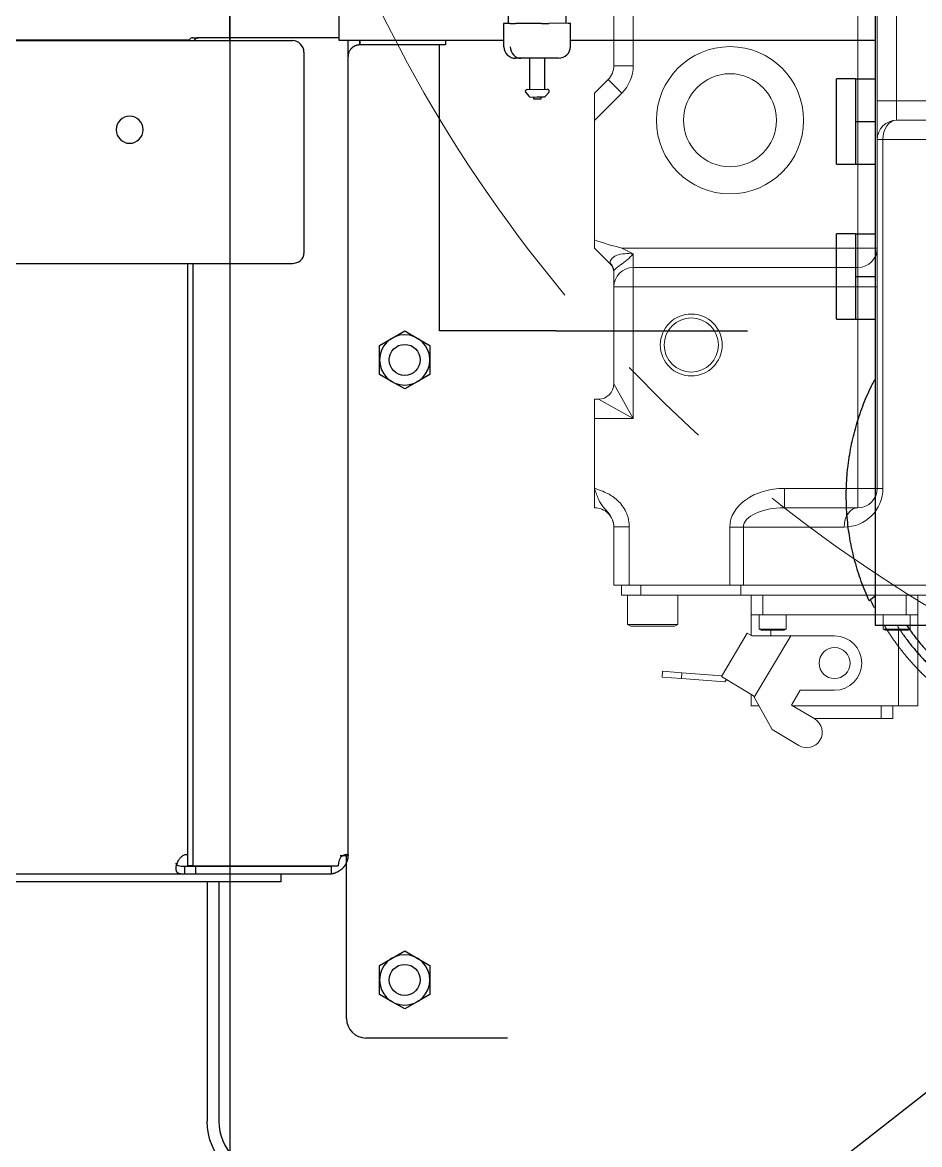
# Model space of a CAD drawing. Header units: millimetres. Extents: x 10462777 to 22643323, y 453826 to 1389191.
# Drawn here: x 11298918.1 to 11299149.7, y 596426.8 to 596716.4 of the extents above; entities that cross this region are included whole.
import ezdxf

# ---------------------------------------------------------------- set-up
doc = ezdxf.new("R2010")
doc.units = ezdxf.units.MM
doc.header["$LTSCALE"] = 200
doc.header["$MEASUREMENT"] = 0
for name, pattern in [('CENTER', [2, 1.25, -0.25, 0.25, -0.25]), ('CENTER2', [1.125, 0.75, -0.125, 0.125, -0.125]), ('PHANTOM', [2.5, 1.25, -0.25, 0.25, -0.25, 0.25, -0.25])]:
    doc.linetypes.add(name, pattern=pattern)
doc.layers.get('0').update_dxf_attribs({"linetype": 'CONTINUOUS'})
for name, color, linetype in [('1', 1, 'CENTER'), ('2', 2, 'CONTINUOUS'), ('205', 4, 'CONTINUOUS'), ('DV1_DEFAULT', 7, 'CONTINUOUS')]:
    doc.layers.add(name, color=color, linetype=linetype)
doc.layers.add('203', color=7, linetype='CONTINUOUS', true_color=0xffffff)
doc.layers.add('TOP$23', color=7, linetype='CONTINUOUS', true_color=0xffffff)
doc.layers.add('LAYOUT', color=8, linetype='CONTINUOUS', lineweight=25)

# ---------------------------------------------------------------- blocks, each defined once
blk = doc.blocks.new('r710ic')
at = {"layer": 'DV1_DEFAULT', "color": 7, "linetype": 'Continuous', "lineweight": 0}
for p, q in [((271751.37, 104507.63), (271756.37, 104507.63)), ((271756.37, 104507.63), (271774.37, 104507.63)), ((271774.37, 104497.63), (271774.37, 104507.63)), ((271774.37, 104507.63), (271779.37, 104507.63)), ((271779.37, 104507.63), (271779.37, 104506.63)), ((271814.25, 104503.51), (271818.37, 104507.63)), ((271818.37, 104507.63), (271820.49, 104507.63)), ((271851.3, 104507.63), (271820.49, 104507.63)), ((271858.37, 104500.56), (271851.3, 104507.63)), ((271851.3, 104507.63), (271858.37, 104507.63)), ((271858.37, 104507.63), (271861.9, 104504.09)), ((271774.37, 104497.63), (271779.37, 104506.63)), ((271731.37, 104502.63), (271746.42, 104502.63)), ((271731.37, 104498.63), (271731.37, 104502.63)), ((271746.42, 104498.63), (271746.42, 104502.63)), ((271783.37, 104502.63), (271774.37, 104497.63)), ((271783.37, 104502.63), (271808.37, 104502.63)), ((271808.37, 104502.63), (271812.46, 104502.63)), ((271808.37, 104497.63), (271808.37, 104502.63)), ((271861.9, 104504.09), (271858.37, 104500.56)), ((271865.44, 104497.63), (271865.44, 104502.63)), ((271865.44, 104502.63), (271916.37, 104502.63)), ((271721.27, 104499.13), (271720.77, 104498.26)), ((271721.27, 104499.13), (271721.27, 104486.13)), ((271728.77, 104499.13), (271721.27, 104499.13)), ((271728.77, 104500.63), (271731.37, 104500.63)), ((271728.77, 104495.63), (271728.77, 104500.63)), ((271731.37, 104498.63), (271731.37, 104472.7)), ((271746.42, 104498.63), (271731.37, 104498.63)), ((271818.37, 104500.56), (271816.9, 104497.63)), ((271818.37, 104500.56), (271818.37, 104439.63)), ((271720.77, 104486.99), (271720.77, 104498.26)), ((271728.77, 104469.8), (271728.77, 104495.63)), ((271731.37, 104495.63), (271728.77, 104495.63)), ((271808.37, 104497.63), (271774.37, 104497.63)), ((271813.37, 104497.63), (271808.37, 104497.63)), ((271808.37, 104439.63), (271808.37, 104497.63)), ((271816.9, 104497.63), (271813.37, 104497.63)), ((271813.37, 104497.63), (271813.37, 104439.63)), ((271916.37, 104497.63), (271865.44, 104497.63)), ((271707.29, 104485.17), (271707.67, 104490.16)), ((271707.67, 104490.16), (271709.16, 104490.04)), ((271709.16, 104490.04), (271708.79, 104485.06)), ((271720.77, 104486.99), (271721.27, 104486.13)), ((271706.44, 104473.95), (271707.29, 104485.17)), ((271708.79, 104485.06), (271707.29, 104485.17)), ((271708.79, 104485.06), (271708.01, 104474.76)), ((271721.27, 104486.13), (271728.77, 104486.13)), ((271707.82, 104474.87), (271702.86, 104466.6)), ((271707.05, 104473.58), (271706.44, 104473.95)), ((271707.82, 104474.87), (271718.97, 104468.18)), ((271731.37, 104469.16), (271731.37, 104472.7)), ((271731.37, 104472.7), (271746.37, 104472.7)), ((271746.37, 104472.7), (271746.37, 104469.16)), ((271728.77, 104409.8), (271728.77, 104469.8)), ((271728.77, 104469.8), (271731.37, 104469.8)), ((271700.27, 104467.13), (271703.18, 104467.13)), ((271700.27, 104467.13), (271700.27, 104465.16)), ((271718.27, 104467.01), (271718.97, 104468.18)), ((271718.27, 104456.94), (271718.27, 104467.01)), ((271718.34, 104467.13), (271723.77, 104467.13)), ((271723.77, 104464.13), (271723.77, 104467.13)), ((271723.77, 104467.13), (271728.77, 104467.13)), ((271731.37, 104412.09), (271731.37, 104469.16)), ((271746.37, 104469.16), (271731.37, 104469.16)), ((271746.37, 104443.16), (271746.37, 104469.16)), ((271694.12, 104461.75), (271702.5, 104466.4)), ((271702.86, 104466.6), (271702.5, 104466.4)), ((271702.5, 104466.4), (271718.27, 104456.94)), ((271720.07, 104465.13), (271719.77, 104464.61)), ((271720.07, 104465.13), (271719.77, 104464.61)), ((271719.77, 104458.65), (271719.77, 104464.61)), ((271719.77, 104458.65), (271719.77, 104464.61)), ((271720.07, 104465.13), (271720.07, 104458.13)), ((271723.77, 104465.13), (271720.07, 104465.13)), ((271720.07, 104465.13), (271720.07, 104458.13)), ((271723.77, 104465.13), (271720.07, 104465.13)), ((271723.77, 104427.13), (271723.77, 104464.13)), ((271723.77, 104464.13), (271728.77, 104464.13)), ((271690, 104454.89), (271694.12, 104461.75)), ((271718.27, 104462.13), (271719.77, 104462.13)), ((271719.77, 104458.65), (271720.07, 104458.13)), ((271719.77, 104458.65), (271720.07, 104458.13)), ((271720.07, 104458.13), (271723.77, 104458.13)), ((271720.07, 104458.13), (271723.77, 104458.13)), ((271751.37, 104458.56), (271751.37, 104439.63)), ((271751.37, 104458.56), (271756.37, 104458.56)), ((271756.37, 104458.56), (271756.37, 104439.63)), ((271700.46, 104456.78), (271696.86, 104450.77)), ((271700.27, 104456.45), (271700.27, 104429.13)), ((271704.27, 104454.49), (271700.46, 104456.78)), ((271718.27, 104456.94), (271718.27, 104445.63)), ((271704.27, 104445.63), (271704.27, 104454.49)), ((271696.97, 104433.58), (271696.97, 104450.95)), ((271751.37, 104439.63), (271756.37, 104439.63)), ((271756.37, 104434.63), (271756.37, 104439.63)), ((271756.37, 104439.63), (271808.37, 104439.63)), ((271808.37, 104434.63), (271808.37, 104439.63)), ((271813.37, 104439.63), (271808.37, 104439.63)), ((271818.37, 104439.63), (271813.37, 104439.63)), ((271818.37, 104439.63), (271818.37, 104434.63)), ((271818.37, 104439.63), (271887.3, 104439.63)), ((271696.97, 104430.58), (271696.97, 104433.58)), ((271696.97, 104433.58), (271700.27, 104433.58)), ((271720.07, 104433.13), (271719.77, 104432.61)), ((271719.77, 104426.65), (271719.77, 104432.61)), ((271720.07, 104433.13), (271720.07, 104426.13)), ((271723.77, 104433.13), (271720.07, 104433.13)), ((271756.37, 104434.63), (271846.37, 104434.63)), ((271756.37, 104433.16), (271756.37, 104434.63)), ((271846.37, 104433.16), (271756.37, 104433.16)), ((271846.37, 104433.16), (271846.37, 104434.63)), ((271856.37, 104434.63), (271846.37, 104434.63)), ((271846.37, 104412.09), (271846.37, 104433.16)), ((271856.37, 104429.63), (271856.37, 104434.63)), ((271856.37, 104434.63), (271887.3, 104434.63)), ((271700.27, 104430.58), (271696.97, 104430.58)), ((271700.27, 104429.13), (271700.27, 104424.13)), ((271700.27, 104429.13), (271719.77, 104429.13)), ((271856.37, 104429.63), (271851.37, 104429.63)), ((271851.37, 104429.63), (271851.37, 104408.56)), ((271887.3, 104429.63), (271856.37, 104429.63)), ((271856.37, 104429.63), (271856.37, 104338.19)), ((271719.77, 104426.65), (271720.07, 104426.13)), ((271720.07, 104426.13), (271723.77, 104426.13)), ((271723.77, 104424.13), (271723.77, 104427.13)), ((271723.77, 104427.13), (271728.77, 104427.13)), ((271700.27, 104424.13), (271723.77, 104424.13)), ((271723.77, 104424.13), (271728.77, 104424.13))]:
    blk.add_line(p, q, dxfattribs=at)
at = {"layer": 'DV1_DEFAULT', "color": 3, "linetype": 'CENTER2', "lineweight": 0}
blk.add_circle((272041.37, 104232.63), 367.64, dxfattribs=at)
at = {"layer": 'DV1_DEFAULT', "color": 7, "linetype": 'Continuous', "lineweight": 0}
for centre, radius in [((271793.37, 104482.63), 8), ((271851.37, 104472.63), 19), ((271793.37, 104482.63), 7), ((271851.37, 104472.63), 12), ((271711.27, 104445.63), 4)]:
    blk.add_circle(centre, radius, dxfattribs=at)
for centre, radius, start, end in [((271746.37, 104507.63), 5, 270, 0), ((271894.78, 104481.44), 78.77, 160.5811, 165.9541), ((271783.37, 104506.63), 4, 180, 270), ((271808.37, 104497.63), 5, 0, 90), ((271812.13, 104505.63), 3, 270, 315), ((271865.44, 104507.63), 5, 225, 270), ((271865.44, 104507.63), 10, 225, 270), ((271693.43, 104452.83), 4, 149.03, 329.03), ((271711.27, 104445.63), 7, 180, 0), ((271756.37, 104443.16), 10, 180, 270), ((271756.37, 104439.63), 5, 180, 270), ((271818.37, 104439.63), 5, 180, 270), ((271846.37, 104429.63), 5, 0, 90)]:
    blk.add_arc(centre, radius, start, end, dxfattribs=at)
for centre, major_axis, ratio, start_param, end_param in [((271812.46, 104505.63), (0, 3), 0.942949, 3.141593, 3.948214), ((271746.37, 104458.56), (0, 14.14), 0.707107, 4.712389, 6.283185), ((271746.37, 104458.56), (0, 10.61), 0.471405, 4.712389, 6.283185), ((271746.37, 104439.63), (-5, 0), 0.707107, 3.141593, 4.712389), ((271846.37, 104429.63), (-5, 0), 0.707107, 3.141593, 4.712389)]:
    blk.add_ellipse(centre, major_axis=major_axis, ratio=ratio, start_param=start_param, end_param=end_param, dxfattribs=at)
for points, knots in [([(271746.42, 104502.63), (271746.93, 104502.63), (271747.43, 104502.7), (271748.15, 104502.92), (271748.39, 104503.01), (271748.85, 104503.22), (271749.07, 104503.34), (271749.7, 104503.72), (271750.09, 104504.03), (271750.79, 104504.64), (271751.11, 104504.95), (271751.76, 104505.51), (271752.09, 104505.77), (271752.8, 104506.22), (271753.18, 104506.42), (271753.81, 104506.7), (271754.03, 104506.79), (271754.48, 104506.97), (271754.71, 104507.06), (271755.17, 104507.22), (271755.4, 104507.3), (271755.76, 104507.43), (271755.88, 104507.47), (271756.12, 104507.55), (271756.25, 104507.59), (271756.37, 104507.63)], [0, 0, 0, 0, 0.125, 0.125, 0.1875, 0.1875, 0.25, 0.25, 0.375, 0.375, 0.5, 0.5, 0.625, 0.625, 0.75, 0.75, 0.8125, 0.8125, 0.875, 0.875, 0.9375, 0.9375, 0.96875, 0.96875, 1, 1, 1, 1]), ([(271756.37, 104507.63), (271756.32, 104507.49), (271756.27, 104507.34), (271756.18, 104507.05), (271756.13, 104506.91), (271755.98, 104506.48), (271755.88, 104506.2), (271755.56, 104505.35), (271755.32, 104504.79), (271754.91, 104503.98), (271754.76, 104503.71), (271754.45, 104503.19), (271754.28, 104502.94), (271753.75, 104502.2), (271753.36, 104501.75), (271752.51, 104500.9), (271752.03, 104500.52), (271751.03, 104499.85), (271750.5, 104499.57), (271749.66, 104499.22), (271749.38, 104499.12), (271748.8, 104498.94), (271748.51, 104498.87), (271747.62, 104498.69), (271747.03, 104498.63), (271746.42, 104498.63)], [0, 0, 0, 0, 0.03125, 0.03125, 0.0625, 0.0625, 0.125, 0.125, 0.25, 0.25, 0.3125, 0.3125, 0.375, 0.375, 0.5, 0.5, 0.625, 0.625, 0.75, 0.75, 0.8125, 0.8125, 0.875, 0.875, 1, 1, 1, 1]), ([(271816.9, 104497.63), (271816.37, 104498.12), (271815.84, 104498.62), (271814.87, 104499.73), (271814.42, 104500.36), (271813.64, 104501.48), (271813.31, 104501.93), (271812.79, 104502.49), (271812.59, 104502.63), (271812.46, 104502.63)], [0, 0, 0, 0, 0.25, 0.25, 0.5, 0.5, 0.75, 0.75, 1, 1, 1, 1]), ([(271814.25, 104503.51), (271814.24, 104503.5), (271814.26, 104503.51), (271814.35, 104503.52), (271814.41, 104503.53), (271814.5, 104503.55)], [0, 0, 0, 0, 0.5, 0.5, 1, 1, 1, 1]), ([(271814.5, 104503.55), (271814.81, 104503.62), (271815.17, 104503.54), (271815.9, 104502.99), (271816.27, 104502.51), (271816.76, 104501.27), (271816.88, 104500.55), (271816.97, 104499.1), (271816.94, 104498.36), (271816.9, 104497.63)], [0, 0, 0, 0, 0.25, 0.25, 0.5, 0.5, 0.75, 0.75, 1, 1, 1, 1])]:
    blk.add_open_spline(points, degree=3, knots=knots, dxfattribs=at)
at = {"layer": 'LAYOUT', "color": 3}
blk.add_circle((272041.37, 104232.63), 2050.12, dxfattribs=at)
blk = doc.blocks.new('A$C7DA30AB0')
at = {"layer": 'LAYOUT', "color": 6, "linetype": 'PHANTOM'}
blk.add_circle((3030.45, 3025.99, 0), 2693.02, dxfattribs=at)

msp = doc.modelspace()

# ---------------------------------------------------------------- linework, layer by layer
at = {"layer": '1', "color": 124, "linetype": 'Continuous'}
for p, q in [((11298999.77869, 596719.91764, 0), (11298999.77869, 596711.76752, 0)), ((11298937.2778, 596711.76752, 0), (11298890.67566, 596711.76752, 0)), ((11298961.06541, 596711.76752, 0), (11298937.2778, 596711.76752, 0)), ((11298999.77869, 596711.76752, 0), (11299042.31904, 596711.76752, 0)), ((11299059.6357, 596711.76752, 0), (11299138.29059, 596711.76752, 0))]:
    msp.add_line(p, q, dxfattribs=at)
at = {"layer": '2', "color": 7, "linetype": 'Continuous'}
for p, q in [((11298729.62491, 596711.66752, 0), (11298987.77852, 596711.66752, 0)), ((11298990.77856, 596708.66748, 0), (11298990.77856, 596663.36054, 0)), ((11298990.77856, 596663.36054, 0), (11298990.77856, 596661.36051, 0)), ((11298990.77856, 596661.36051, 0), (11298990.77856, 596656.76514, 0)), ((11298623.77335, 596654.16702, 0), (11298987.77852, 596654.16702, 0))]:
    msp.add_line(p, q, dxfattribs=at)
at = {"layer": '2', "color": 252, "linetype": 'Continuous'}
for p, q in [((11298960.77814, 596711.66674, 0), (11298960.77814, 596711.76752, 0)), ((11298962.10746, 596712.41753, 0), (11298963.52169, 596712.41753, 0)), ((11298999.77848, 596712.41753, 0), (11298963.52169, 596712.41753, 0)), ((11299002.15417, 596501.5391, 0), (11299002.15417, 596711.76513, 0)), ((11299005.15421, 596711.7675, 0), (11299005.15421, 596710.54295, 0)), ((11299005.27965, 596710.54295, 0), (11299005.27965, 596711.7675, 0)), ((11299027.27997, 596711.7675, 0), (11299027.27997, 596710.54295, 0)), ((11299005.27965, 596710.54295, 0), (11299005.15421, 596710.54295, 0)), ((11299017.27982, 596710.54295, 0), (11299005.27965, 596710.54295, 0)), ((11299027.27997, 596710.54295, 0), (11299017.27982, 596710.54295, 0)), ((11299025.77906, 596636.76646, 0), (11299025.77906, 596710.54219, 0)), ((11299025.77906, 596636.76646, 0), (11299025.77906, 596710.54219, 0)), ((11298960.77814, 596501.66454, 0), (11298960.77814, 596654.16594, 0)), ((11298962.10746, 596654.16399, 0), (11298962.10746, 596498.6645, 0)), ((11299055.77948, 596636.76646, 0), (11299025.77906, 596636.76646, 0)), ((11299055.77948, 596636.76646, 0), (11299105.29013, 596636.76646, 0)), ((11299055.77948, 596636.76646, 0), (11299105.29013, 596636.76646, 0)), ((11298960.69323, 596501.66543, 0), (11298960.69323, 596498.6645, 0)), ((11299001.77872, 596459.26394, 0), (11299001.77872, 596501.10828, 0)), ((11299002.15417, 596501.5391, 0), (11299002.09176, 596501.5391, 0)), ((11298959.91968, 596498.53905, 0), (11298959.91968, 596496.53902, 0)), ((11298962.89949, 596498.53905, 0), (11298959.91968, 596498.53905, 0)), ((11298962.10746, 596498.6645, 0), (11298960.69323, 596498.6645, 0)), ((11298962.10746, 596498.6645, 0), (11298999.58465, 596498.6645, 0)), ((11298962.89949, 596496.53902, 0), (11298962.89949, 596498.53905, 0)), ((11298997.90734, 596498.53905, 0), (11298962.89949, 596498.53905, 0)), ((11298965.77821, 596498.6655, 0), (11298965.77821, 596498.54175, 0)), ((11298968.77825, 596498.666, 0), (11298968.77825, 596498.54131, 0)), ((11298997.90734, 596496.53902, 0), (11298997.90734, 596498.53905, 0)), ((11298959.91968, 596496.53902, 0), (11298492.64604, 596496.53902, 0)), ((11298951.46429, 596494.539, 0), (11298660.08757, 596494.539, 0)), ((11298957.12123, 596494.539, 0), (11298951.46429, 596494.539, 0)), ((11298982.4353, 596494.539, 0), (11298957.12123, 596494.539, 0)), ((11298962.89949, 596496.53902, 0), (11298959.91968, 596496.53902, 0)), ((11298997.90734, 596496.53902, 0), (11298962.89949, 596496.53902, 0)), ((11298965.77821, 596494.54044, 0), (11298965.77821, 596432.76356, 0)), ((11298968.77825, 596494.54294, 0), (11298968.77825, 596432.76356, 0)), ((11298984.77848, 596494.539, 0), (11298982.4353, 596494.539, 0)), ((11298984.77848, 596496.53902, 0), (11298984.77848, 596494.539, 0)), ((11299043.28968, 596454.26387, 0), (11299006.77879, 596454.26387, 0))]:
    msp.add_line(p, q, dxfattribs=at)
at = {"layer": '2', "color": 60, "linetype": 'Continuous'}
for p, q in [((11299013.52888, 596634.8956, 0), (11299016.77893, 596636.77201, 0)), ((11299016.77893, 596636.77201, 0), (11299020.02898, 596634.8956, 0)), ((11299010.27884, 596633.01918, 0), (11299013.52888, 596634.8956, 0)), ((11299020.02898, 596634.8956, 0), (11299023.27902, 596633.01918, 0)), ((11299010.27884, 596629.26635, 0), (11299010.27884, 596633.01918, 0)), ((11299023.27902, 596633.01918, 0), (11299023.27902, 596629.26635, 0)), ((11299010.27884, 596625.51352, 0), (11299010.27884, 596629.26635, 0)), ((11299023.27902, 596629.26635, 0), (11299023.27902, 596625.51352, 0)), ((11299013.52888, 596623.63711, 0), (11299010.27884, 596625.51352, 0)), ((11299023.27902, 596625.51352, 0), (11299020.02898, 596623.63711, 0)), ((11299016.77893, 596621.76069, 0), (11299013.52888, 596623.63711, 0)), ((11299020.02898, 596623.63711, 0), (11299016.77893, 596621.76069, 0)), ((11299010.27884, 596473.01691, 0), (11299013.52888, 596474.89332, 0)), ((11299013.52888, 596474.89332, 0), (11299016.77893, 596476.76974, 0)), ((11299016.77893, 596476.76974, 0), (11299020.02898, 596474.89332, 0)), ((11299020.02898, 596474.89332, 0), (11299023.27902, 596473.01691, 0)), ((11299010.27884, 596469.26408, 0), (11299010.27884, 596473.01691, 0)), ((11299023.27902, 596473.01691, 0), (11299023.27902, 596469.26408, 0)), ((11299010.27884, 596465.51125, 0), (11299010.27884, 596469.26408, 0)), ((11299023.27902, 596469.26408, 0), (11299023.27902, 596465.51125, 0)), ((11299013.52888, 596463.63483, 0), (11299010.27884, 596465.51125, 0)), ((11299023.27902, 596465.51125, 0), (11299020.02898, 596463.63483, 0)), ((11299016.77893, 596461.75842, 0), (11299013.52888, 596463.63483, 0)), ((11299020.02898, 596463.63483, 0), (11299016.77893, 596461.75842, 0))]:
    msp.add_line(p, q, dxfattribs=at)
at = {"layer": '2', "color": 7, "linetype": 'Continuous', "extrusion": (0, 0, -1)}
msp.add_circle((-11298945.77792, 596688.6672, 0), 3.50005, dxfattribs=at)
at = {"layer": '2', "color": 60, "linetype": 'Continuous', "extrusion": (0, 0, -1)}
for centre in [(-11299016.77893, 596629.26635, 0), (-11299016.77893, 596469.26408, 0)]:
    msp.add_circle(centre, 6.50009, dxfattribs=at)
at = {"layer": '2', "color": 252, "linetype": 'Continuous'}
for centre in [(11299016.77893, 596629.26635, 0), (11299016.77893, 596469.26408, 0)]:
    msp.add_circle(centre, 4.00006, dxfattribs=at)
at = {"layer": '2', "color": 7, "linetype": 'Continuous'}
msp.add_arc((11298987.77852, 596708.66748, 0), 3.00004, 0, 90, dxfattribs=at)
at = {"layer": '2', "color": 252, "linetype": 'Continuous', "extrusion": (0, 0, -1)}
for centre, radius, start, end in [((-11298960.77814, 596498.6645, 0), 3.00004, 73.3725832, 90), ((-11298997.15409, 596501.5391, 0), 5.00007, 180, 183.7948718), ((-11298981.77843, 596432.76356, 0), 16.00023, 270, 0)]:
    msp.add_arc(centre, radius, start, end, dxfattribs=at)
at = {"layer": '2', "color": 252, "linetype": 'Continuous'}
for centre, radius in [((11299006.77879, 596459.26394, 0), 5.00007), ((11298981.77843, 596432.76356, 0), 13.00018)]:
    msp.add_arc(centre, radius, 180, 270, dxfattribs=at)
for centre, major_axis, start_param, end_param in [((11298962.10746, 596710.4175, 0), (0, -2.00003), 3.141592654, 4.037237148), ((11298963.52169, 596710.4175, 0), (0, 2.00003), 0, 0.895644494), ((11299001.706, 596498.6645, 0), (0, -3.00004), 3.64121363, 4.71238898)]:
    msp.add_ellipse(centre, major_axis=major_axis, ratio=0.707106781, start_param=start_param, end_param=end_param, dxfattribs=at)
at = {"layer": '2', "color": 7, "linetype": 'Continuous'}
msp.add_ellipse((11298987.77852, 596656.76514, 0), major_axis=(3.00004, 0), ratio=0.866025404, start_param=4.71238898, end_param=6.283185307, dxfattribs=at)
at = {"layer": '2', "color": 252, "linetype": 'Continuous'}
for points, knots in [([(11299005.15421, 596710.54295, 0), (11299005.14647, 596710.54293, 0), (11299005.13101, 596710.5429, 0), (11299005.10466, 596710.54258, 0), (11299005.0761, 596710.54198, 0), (11299005.04515, 596710.54102, 0), (11299005.01193, 596710.53964, 0), (11299004.97646, 596710.53775, 0), (11299004.93881, 596710.53529, 0), (11299004.89904, 596710.53217, 0), (11299004.8572, 596710.52831, 0), (11299004.81335, 596710.52364, 0), (11299004.76757, 596710.51805, 0), (11299004.71991, 596710.51148, 0), (11299004.67045, 596710.50384, 0), (11299004.61926, 596710.49503, 0), (11299004.56642, 596710.48497, 0), (11299004.512, 596710.47359, 0), (11299004.4561, 596710.46079, 0), (11299004.3988, 596710.44649, 0), (11299004.34018, 596710.43062, 0), (11299004.28035, 596710.41309, 0), (11299004.21942, 596710.39384, 0), (11299004.15753, 596710.37281, 0), (11299004.09481, 596710.34994, 0), (11299004.0314, 596710.3252, 0), (11299003.96743, 596710.29853, 0), (11299003.90304, 596710.26991, 0), (11299003.83837, 596710.2393, 0), (11299003.77355, 596710.20671, 0), (11299003.70872, 596710.1721, 0), (11299003.64402, 596710.13548, 0), (11299003.57958, 596710.09687, 0), (11299003.51554, 596710.05626, 0), (11299003.45202, 596710.01369, 0), (11299003.38917, 596709.96919, 0), (11299003.32709, 596709.9228, 0), (11299003.26592, 596709.87457, 0), (11299003.20578, 596709.82456, 0), (11299003.14678, 596709.77282, 0), (11299003.08902, 596709.71944, 0), (11299002.95747, 596709.59133, 0), (11299002.76529, 596709.37175, 0), (11299002.55153, 596709.05071, 0), (11299002.38878, 596708.72353, 0), (11299002.29909, 596708.473, 0), (11299002.24969, 596708.29711, 0), (11299002.2227, 596708.18384, 0), (11299002.20138, 596708.07655, 0), (11299002.18503, 596707.97588, 0), (11299002.17299, 596707.88243, 0), (11299002.16455, 596707.79675, 0), (11299002.15906, 596707.71928, 0), (11299002.15588, 596707.65074, 0), (11299002.15436, 596707.59063, 0), (11299002.15423, 596707.55885, 0), (11299002.15417, 596707.54291, 0)], [0, 0, 0, 0, 0.013792641, 0.027536964, 0.041230525, 0.054870751, 0.068454972, 0.081980461, 0.095444467, 0.108844256, 0.122177154, 0.135440578, 0.148632086, 0.161749417, 0.174790532, 0.187753665, 0.200637369, 0.213440562, 0.226162586, 0.238803251, 0.251362899, 0.263842456, 0.276240313, 0.288556201, 0.300793464, 0.312955377, 0.325045186, 0.337066133, 0.349021492, 0.360914604, 0.372748909, 0.384527984, 0.396255576, 0.40793564, 0.419572373, 0.431170254, 0.442734075, 0.45426898, 0.465780494, 0.477274563, 0.488757578, 0.500236405, 0.55761076, 0.615700534, 0.675079324, 0.736189055, 0.761224048, 0.786582907, 0.812266294, 0.838267298, 0.864573101, 0.891166546, 0.918027576, 0.94513459, 0.972465711, 1, 1, 1, 1]), ([(11298959.91968, 596496.53902, 0), (11298959.87258, 596496.53909, 0), (11298959.7778, 596496.53922, 0), (11298959.63999, 596496.54062, 0), (11298959.50471, 596496.54341, 0), (11298959.37261, 596496.54808, 0), (11298959.24388, 596496.55507, 0), (11298959.11883, 596496.56488, 0), (11298958.99775, 596496.578, 0), (11298958.88093, 596496.59496, 0), (11298958.76865, 596496.61626, 0), (11298958.6612, 596496.64243, 0), (11298958.55887, 596496.67399, 0), (11298958.46195, 596496.71142, 0), (11298958.37075, 596496.75522, 0), (11298958.28558, 596496.8058, 0), (11298958.20658, 596496.86353, 0), (11298958.13387, 596496.92868, 0), (11298958.06755, 596497.00148, 0), (11298958.00774, 596497.0821, 0), (11298957.95455, 596497.17062, 0), (11298957.90809, 596497.26706, 0), (11298957.86846, 596497.37133, 0), (11298957.83579, 596497.48331, 0), (11298957.81018, 596497.60277, 0), (11298957.79175, 596497.72939, 0), (11298957.78059, 596497.86282, 0), (11298957.77404, 596498.10687, 0), (11298957.8042, 596498.48478, 0), (11298957.91819, 596499.01396, 0), (11298958.10314, 596499.55451, 0), (11298958.32151, 596500.00793, 0), (11298958.5407, 596500.36087, 0), (11298958.73344, 596500.62212, 0), (11298958.94318, 596500.86121, 0), (11298959.16801, 596501.07552, 0), (11298959.40647, 596501.26161, 0), (11298959.65552, 596501.42029, 0), (11298959.83235, 596501.49982, 0), (11298959.91968, 596501.5391, 0)], [0, 0, 0, 0, 0.016273195, 0.032747874, 0.049445238, 0.066382158, 0.083571676, 0.101023497, 0.11874448, 0.136739093, 0.155009856, 0.173557743, 0.192382561, 0.211483309, 0.230858496, 0.250496802, 0.270380139, 0.2904947, 0.310824401, 0.331351302, 0.352056006, 0.372918011, 0.393916049, 0.415028397, 0.436233176, 0.457508641, 0.478833466, 0.500187025, 0.569368164, 0.63774708, 0.704585482, 0.769214304, 0.804968349, 0.839772067, 0.873620688, 0.906522163, 0.938505647, 0.96963113, 1, 1, 1, 1]), ([(11299002.1432, 596501.20817, 0), (11299002.14197, 596501.19035, 0), (11299002.13949, 596501.15458, 0), (11299002.13479, 596501.09812, 0), (11299002.12926, 596501.03941, 0), (11299002.12275, 596500.97834, 0), (11299002.11521, 596500.91501, 0), (11299002.10653, 596500.84947, 0), (11299002.09665, 596500.7818, 0), (11299002.08547, 596500.71206, 0), (11299002.07291, 596500.64033, 0), (11299002.05889, 596500.56668, 0), (11299002.04333, 596500.49119, 0), (11299002.02615, 596500.41394, 0), (11299002.00726, 596500.33502, 0), (11299001.98658, 596500.25451, 0), (11299001.96404, 596500.17251, 0), (11299001.93957, 596500.0891, 0), (11299001.9131, 596500.00441, 0), (11299001.88457, 596499.91856, 0), (11299001.85392, 596499.83169, 0), (11299001.82111, 596499.74393, 0), (11299001.7861, 596499.65541, 0), (11299001.74885, 596499.56626, 0), (11299001.70932, 596499.47661, 0), (11299001.66749, 596499.38659, 0), (11299001.62335, 596499.29635, 0), (11299001.57686, 596499.20601, 0), (11299001.52804, 596499.1157, 0), (11299001.47688, 596499.02556, 0), (11299001.42339, 596498.93573, 0), (11299001.36758, 596498.84633, 0), (11299001.30947, 596498.75749, 0), (11299001.24909, 596498.66934, 0), (11299001.18648, 596498.582, 0), (11299001.12168, 596498.49559, 0), (11299001.05473, 596498.41024, 0), (11299000.98569, 596498.32606, 0), (11299000.91462, 596498.24317, 0), (11299000.84159, 596498.16166, 0), (11299000.76668, 596498.08164, 0), (11299000.56318, 596497.87362, 0), (11299000.2084, 596497.56262, 0), (11298999.67923, 596497.2085, 0), (11298999.1387, 596496.93736, 0), (11298998.72961, 596496.7891, 0), (11298998.45885, 596496.71143, 0), (11298998.31118, 596496.67399, 0), (11298998.16906, 596496.64243, 0), (11298998.033, 596496.61626, 0), (11298997.9035, 596496.59496, 0), (11298997.78102, 596496.578, 0), (11298997.66597, 596496.56488, 0), (11298997.55876, 596496.55507, 0), (11298997.45978, 596496.54808, 0), (11298997.36933, 596496.54341, 0), (11298997.28796, 596496.54062, 0), (11298997.21512, 596496.53922, 0), (11298997.17435, 596496.53909, 0), (11298997.15409, 596496.53902, 0)], [0, 0, 0, 0, 0.010059522, 0.020201945, 0.030428648, 0.040740762, 0.051139187, 0.061624617, 0.072197563, 0.082858372, 0.093607249, 0.104444275, 0.115369428, 0.126382599, 0.137483611, 0.148672236, 0.159948206, 0.171311238, 0.182758664, 0.194285959, 0.205891051, 0.217571631, 0.229325158, 0.241148883, 0.253039869, 0.264995015, 0.277011075, 0.289084673, 0.301212328, 0.313390467, 0.325615442, 0.337883549, 0.350191041, 0.362534143, 0.37490907, 0.38731204, 0.399739288, 0.412187082, 0.424651737, 0.437129629, 0.449617208, 0.462111018, 0.53655157, 0.610128909, 0.682048619, 0.751590768, 0.77243893, 0.792991789, 0.813247741, 0.833205708, 0.852865484, 0.872228116, 0.891296315, 0.91007489, 0.928571219, 0.946795748, 0.964762508, 0.982489655, 1, 1, 1, 1]), ([(11299000.68968, 596501.29783, 0), (11299000.73152, 596501.3209, 0), (11299000.81562, 596501.36728, 0), (11299000.93854, 596501.42795, 0), (11299001.05893, 596501.48244, 0), (11299001.17578, 596501.52993, 0), (11299001.28842, 596501.57046, 0), (11299001.39611, 596501.60392, 0), (11299001.49821, 596501.63024, 0), (11299001.62619, 596501.65573, 0), (11299001.76915, 596501.66931, 0), (11299001.89491, 596501.65803, 0), (11299001.98395, 596501.62895, 0), (11299002.04681, 596501.59217, 0), (11299002.07682, 596501.55675, 0), (11299002.09176, 596501.5391, 0)], [0, 0, 0, 0, 0.060249608, 0.121094802, 0.182480346, 0.244348556, 0.306638746, 0.369285703, 0.432222274, 0.495380126, 0.622032708, 0.7487199, 0.832937907, 0.916751835, 1, 1, 1, 1]), ([(11298959.91968, 596498.53905, 0), (11298959.61294, 596498.53905, 0), (11298959.32172, 596498.54142, 0), (11298958.79707, 596498.57564, 0), (11298958.56362, 596498.60793, 0), (11298958.18108, 596498.73058, 0), (11298958.03251, 596498.82155, 0), (11298957.83102, 596499.07232, 0), (11298957.77809, 596499.23219, 0), (11298957.77809, 596499.41773, 0), (11298957.77809, 596499.41775, 0), (11298957.77809, 596499.41776, 0)], [0, 0, 0, 0, 0.249999884, 0.249999884, 0.499999767, 0.499999767, 0.749999651, 0.749999651, 0.999999534, 0.999999534, 1, 1, 1, 1])]:
    msp.add_open_spline(points, degree=3, knots=knots, dxfattribs=at)
msp.add_open_spline([(11299002.1432, 596501.20812, 0), (11299001.47799, 596501.25225, 0), (11299000.81277, 596501.29638, 0), (11299000.14756, 596501.34051, 0)], degree=3, dxfattribs=at)
at = {"layer": '203', "color": 252, "linetype": 'Continuous'}
for p, q in [((11299138.28069, 596568.30558, 0), (11299136.71887, 596567.08536, 0)), ((11298613.10995, 596019.67228, 0), (11299229.66213, 596501.37564, 0))]:
    msp.add_line(p, q, dxfattribs=at)
for points, degree, knots in [([(11299136.71887, 596567.08536, 0), (11299135.96594, 596568.72559, 0), (11299135.28283, 596570.39358, 0), (11299134.05591, 596573.78494, 0), (11299133.51208, 596575.50831, 0), (11299132.80274, 596578.13567, 0), (11299132.58404, 596579.01852, 0), (11299132.2831, 596580.35356, 0), (11299132.18721, 596580.80086, 0), (11299132.0053, 596581.69532, 0), (11299131.91921, 596582.14275, 0), (11299131.51284, 596584.3809, 0), (11299131.2647, 596586.17458, 0), (11299130.91863, 596589.76811, 0), (11299130.82071, 596591.56796, 0), (11299130.77459, 596595.17382, 0), (11299130.82638, 596596.97983, 0), (11299131.01834, 596599.69354, 0), (11299131.1014, 596600.5989, 0), (11299131.25508, 596601.95812, 0), (11299131.31123, 596602.41193, 0), (11299131.43293, 596603.31701, 0), (11299131.49844, 596603.76813, 0), (11299131.84908, 596606.01667, 0), (11299132.20335, 596607.79298, 0), (11299133.05574, 596611.3017, 0), (11299133.55387, 596613.0341, 0), (11299134.6934, 596616.45517, 0), (11299135.33481, 596618.14384, 0), (11299136.40618, 596620.64349, 0), (11299136.78154, 596621.47114, 0), (11299137.37239, 596622.70412, 0), (11299137.57414, 596623.11403, 0), (11299137.89848, 596623.75581, 0), (11299138.01805, 596623.9889, 0), (11299138.13891, 596624.22104, 0)], 3, [0, 0, 0, 0, 0.091797856, 0.091797856, 0.183595713, 0.183595713, 0.229494641, 0.229494641, 0.252444105, 0.252444105, 0.275393569, 0.275393569, 0.367191425, 0.367191425, 0.458989281, 0.458989281, 0.550787138, 0.550787138, 0.596686066, 0.596686066, 0.61963553, 0.61963553, 0.642584994, 0.642584994, 0.73438285, 0.73438285, 0.826180707, 0.826180707, 0.917978563, 0.917978563, 0.963877491, 0.963877491, 0.986826955, 0.986826955, 1, 1, 1, 1]), ([(11299138.07678, 596565.28401, 0), (11299138.03335, 596565.37038, 0), (11299137.92993, 596565.57722, 0), (11299137.76807, 596565.90531, 0), (11299137.59168, 596566.2685, 0), (11299137.41759, 596566.63281, 0), (11299137.2456, 596566.99811, 0), (11299137.13286, 596567.24254, 0), (11299137.07649, 596567.36476, 0)], 3, [0, 0, 0, 0, 0.125611143, 0.300485955, 0.475362244, 0.650240014, 0.825119265, 1, 1, 1, 1]), ([(11299155.54659, 596543.7241, 0), (11299155.44171, 596543.80831, 0), (11299155.23194, 596543.97673, 0), (11299154.91928, 596544.23184, 0), (11299154.60809, 596544.48874, 0), (11299154.29853, 596544.74761, 0), (11299153.99057, 596545.00839, 0), (11299153.68424, 596545.27107, 0), (11299153.37954, 596545.53566, 0), (11299153.07649, 596545.80214, 0), (11299152.7751, 596546.07049, 0), (11299152.47537, 596546.34072, 0), (11299152.17733, 596546.6128, 0), (11299151.88098, 596546.88673, 0), (11299151.58633, 596547.16249, 0), (11299151.2934, 596547.44008, 0), (11299151.0022, 596547.71949, 0), (11299150.71273, 596548.0007, 0), (11299150.42501, 596548.28371, 0), (11299150.13905, 596548.56849, 0), (11299149.85487, 596548.85506, 0), (11299149.57246, 596549.14338, 0), (11299149.29185, 596549.43345, 0), (11299149.01305, 596549.72526, 0), (11299148.73606, 596550.0188, 0), (11299148.46089, 596550.31406, 0), (11299148.18756, 596550.61102, 0), (11299147.91608, 596550.90967, 0), (11299147.64646, 596551.21001, 0), (11299147.3787, 596551.51202, 0), (11299147.11282, 596551.81569, 0), (11299146.84883, 596552.121, 0), (11299146.58674, 596552.42795, 0), (11299146.32656, 596552.73653, 0), (11299146.06829, 596553.04671, 0), (11299145.81196, 596553.3585, 0), (11299145.55756, 596553.67188, 0), (11299145.30511, 596553.98683, 0), (11299145.05463, 596554.30334, 0), (11299144.80611, 596554.62141, 0), (11299144.55956, 596554.94102, 0), (11299144.31501, 596555.26216, 0), (11299144.07245, 596555.58481, 0), (11299143.8319, 596555.90896, 0), (11299143.59336, 596556.2346, 0), (11299143.35685, 596556.56172, 0), (11299143.12238, 596556.89031, 0), (11299142.88994, 596557.22035, 0), (11299142.65956, 596557.55182, 0), (11299142.43124, 596557.88473, 0), (11299142.20499, 596558.21905, 0), (11299141.98082, 596558.55477, 0), (11299141.75873, 596558.89188, 0), (11299141.53874, 596559.23036, 0), (11299141.32086, 596559.57021, 0), (11299141.10509, 596559.91141, 0), (11299140.90437, 596560.23322, 0), (11299140.77603, 596560.44157, 0), (11299140.71851, 596560.5355, 0)], 3, [0, 0, 0, 0, 0.017911242, 0.035822625, 0.053734152, 0.071645821, 0.089557633, 0.107469589, 0.125381687, 0.143293929, 0.161206314, 0.179118844, 0.197031517, 0.214944334, 0.232857295, 0.2507704, 0.26868365, 0.286597045, 0.304510584, 0.322424268, 0.340338097, 0.358252071, 0.37616619, 0.394080455, 0.411994865, 0.429909421, 0.447824122, 0.465738969, 0.483653963, 0.501569102, 0.519484387, 0.537399819, 0.555315397, 0.573231122, 0.591146993, 0.609063011, 0.626979176, 0.644895488, 0.662811947, 0.680728553, 0.698645307, 0.716562207, 0.734479256, 0.752396452, 0.770313795, 0.788231287, 0.806148926, 0.824066714, 0.84198465, 0.859902734, 0.877820966, 0.895739347, 0.913657877, 0.931576555, 0.949495382, 0.967414358, 0.985333484, 1, 1, 1, 1]), ([(11299144.02418, 596560.53317, 0), (11299145.48669, 596558.28862, 0), (11299151.83494, 596550.17519, 0), (11299157.81408, 596545.49577, 0)], 2, [0, 0, 0, 0.261413242, 1, 1, 1]), ([(11299146.43029, 596560.71612, 0), (11299146.47105, 596560.65608, 0), (11299146.51192, 596560.59613, 0), (11299147.26686, 596559.49287, 0), (11299148.75799, 596557.45514, 0), (11299150.37477, 596555.51501, 0), (11299151.63479, 596554.09675, 0), (11299152.06306, 596553.62978, 0), (11299152.93274, 596552.71114, 0), (11299153.37434, 596552.25921, 0), (11299155.616, 596550.03638, 0), (11299157.51662, 596548.3754, 0), (11299159.52545, 596546.83272, 0)], 3, [0, 0, 0, 0, 0.011344683, 0.011344683, 0.209075746, 0.40680681, 0.40680681, 0.505672342, 0.505672342, 0.604537873, 0.604537873, 1, 1, 1, 1])]:
    msp.add_open_spline(points, degree=degree, knots=knots, dxfattribs=at)
at = {"layer": '205', "color": 252, "linetype": 'Continuous'}
for p, q in [((11299138.28066, 596810.76893, 0), (11299138.28066, 596560.76538, 0)), ((11299043.45552, 596718.09885, 0), (11299043.45973, 596716.09882, 0)), ((11299058.45991, 596716.13035, 0), (11299058.4557, 596718.13038, 0)), ((11299042.36169, 596716.09652, 0), (11299042.30309, 596716.09639, 0)), ((11299042.30309, 596716.09639, 0), (11299042.3157, 596710.09632, 0)), ((11299044.02658, 596716.10002, 0), (11299042.36169, 596716.09652, 0)), ((11299044.02658, 596716.10002, 0), (11299045.41352, 596716.10293, 0)), ((11299052.07022, 596716.11692, 0), (11299045.41352, 596716.10293, 0)), ((11299052.07022, 596716.11692, 0), (11299054.01164, 596716.121, 0)), ((11299059.00345, 596716.1315, 0), (11299054.01164, 596716.121, 0)), ((11299059.00345, 596716.1315, 0), (11299059.61654, 596716.13279, 0)), ((11299059.62915, 596710.13271, 0), (11299059.61654, 596716.13279, 0)), ((11299042.37431, 596710.09645, 0), (11299042.3157, 596710.09632, 0)), ((11299046.81889, 596707.10574, 0), (11299045.43148, 596707.10282, 0)), ((11299052.36614, 596707.1174, 0), (11299046.81889, 596707.10574, 0)), ((11299048.97871, 596707.11028, 0), (11299048.99558, 596699.08499, 0)), ((11299056.52598, 596707.12614, 0), (11299052.36614, 596707.1174, 0)), ((11299052.99563, 596699.0934, 0), (11299052.97876, 596707.11869, 0)), ((11299133.28059, 596701.76738, 0), (11299128.28051, 596701.76738, 0)), ((11299128.28051, 596690.76723, 0), (11299128.28051, 596701.76738, 0)), ((11299133.28059, 596696.2673, 0), (11299133.28059, 596701.76738, 0)), ((11299133.28059, 596701.76738, 0), (11299138.28066, 596701.76738, 0)), ((11299048.01824, 596698.25893, 0), (11299048.84962, 596697.28586, 0)), ((11299048.39734, 596699.08373, 0), (11299053.59386, 596699.09466, 0)), ((11299049.23082, 596697.11064, 0), (11299050.99975, 596697.11436, 0)), ((11299049.99974, 596697.11226, 0), (11299050.00073, 596696.64225, 0)), ((11299050.99975, 596697.11436, 0), (11299052.76869, 596697.11808, 0)), ((11299052.00075, 596696.64645, 0), (11299051.99976, 596697.11646, 0)), ((11299053.14915, 596697.29489, 0), (11299053.97643, 596698.27146, 0)), ((11299050.00073, 596696.64225, 0), (11299052.00075, 596696.64645, 0)), ((11299133.28059, 596690.76723, 0), (11299133.28059, 596696.2673, 0)), ((11299128.28051, 596679.76707, 0), (11299128.28051, 596690.76723, 0)), ((11299133.28059, 596690.76723, 0), (11299138.28066, 596690.76723, 0)), ((11299133.28059, 596685.26715, 0), (11299133.28059, 596690.76723, 0)), ((11299133.28059, 596679.76707, 0), (11299133.28059, 596685.26715, 0)), ((11299128.28051, 596679.76707, 0), (11299133.28059, 596679.76707, 0)), ((11299133.28059, 596679.76707, 0), (11299138.28066, 596679.76707, 0)), ((11299133.28059, 596661.76681, 0), (11299128.28051, 596661.76681, 0)), ((11299128.28051, 596650.76666, 0), (11299128.28051, 596661.76681, 0)), ((11299133.28059, 596656.26674, 0), (11299133.28059, 596661.76681, 0)), ((11299133.28059, 596661.76681, 0), (11299138.28066, 596661.76681, 0)), ((11299133.28059, 596650.76666, 0), (11299133.28059, 596656.26674, 0)), ((11299128.28051, 596639.7665, 0), (11299128.28051, 596650.76666, 0)), ((11299133.28059, 596650.76666, 0), (11299138.28066, 596650.76666, 0)), ((11299133.28059, 596645.26658, 0), (11299133.28059, 596650.76666, 0)), ((11299133.28059, 596639.7665, 0), (11299133.28059, 596645.26658, 0)), ((11299128.28051, 596639.7665, 0), (11299133.28059, 596639.7665, 0)), ((11299133.28059, 596639.7665, 0), (11299138.28066, 596639.7665, 0)), ((11299138.28066, 596560.76538, 0), (11299158.28094, 596560.76538, 0))]:
    msp.add_line(p, q, dxfattribs=at)
for centre, start, end in [((11299048.39839, 596698.58373, 0), 90.1204302, 220.5098846), ((11299049.22977, 596697.61065, 0), 220.5098846, 270.1204302), ((11299052.76763, 596697.61809, 0), 270.1204302, 319.7309756), ((11299053.59491, 596698.59465, 0), 319.7309756, 90.1204302)]:
    msp.add_arc(centre, 0.50001, start, end, dxfattribs=at)
for centre, major_axis, ratio, start_param, end_param in [((11299045.42518, 596710.10286, 0), (3.05087, 0.00641), 0.983338067, 3.141592654, 4.71238898), ((11299046.81258, 596710.10577, 0), (0.00631, -3.00004), 0.924451556, 4.71238898, 6.283185307), ((11299056.51968, 596710.12618, 0), (3.05087, 0.00641), 0.983338067, 4.71238898, 6.283185307)]:
    msp.add_ellipse(centre, major_axis=major_axis, ratio=ratio, start_param=start_param, end_param=end_param, dxfattribs=at)
at = {"layer": 'TOP$23', "linetype": 'Continuous'}
for p, q in [((11298971.66913, 596711.71124), (11298971.66913, 596841.71437)), ((11298971.66913, 596841.71124), (11298971.66913, 594581.71124))]:
    msp.add_line(p, q, dxfattribs=at)

# ---------------------------------------------------------------- block references
at = {"ltscale": 10, "rotation": 180}
msp.add_blockref('A$C7DA30AB0', (11304764.24811, 600747.76955, 0), dxfattribs=at)
at = {"layer": 'LAYOUT', "color": 2, "rotation": 89.99999999999999}
msp.add_blockref('r710ic', (11403573.40786, 324839.74027, 0), dxfattribs=at)

doc.saveas('drawing.dxf')
